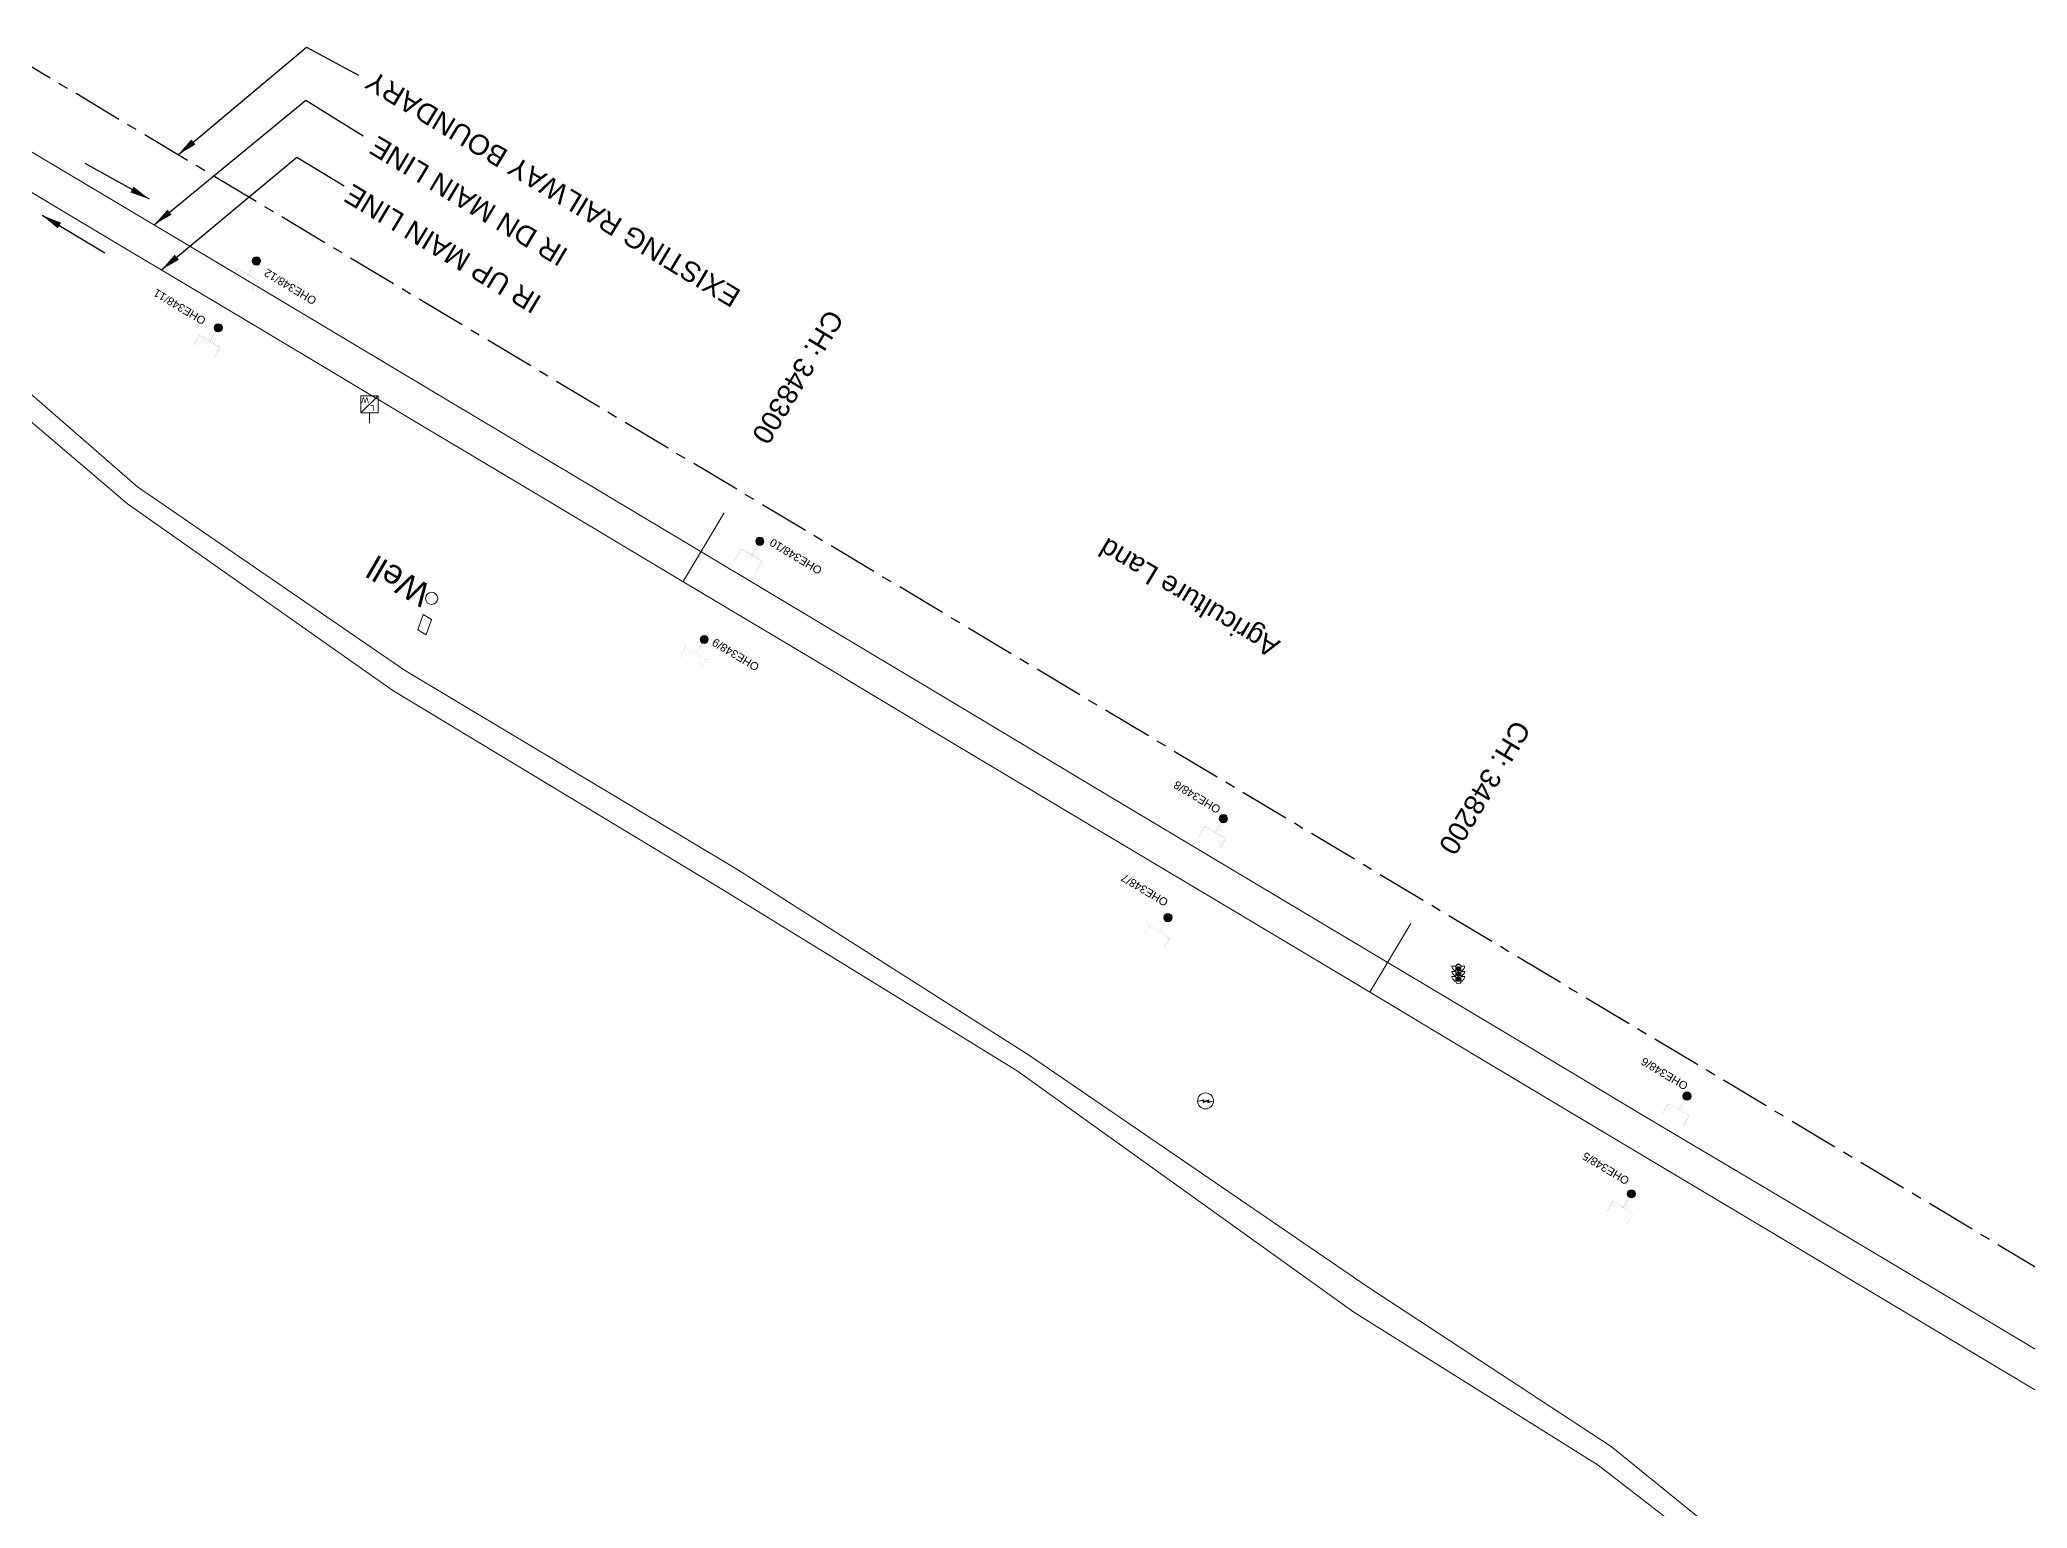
# Model space of a CAD drawing. Header units: metres. Extents: x 593168 to 611286, y 3401475 to 3412398.
# Drawn here: x 604083 to 604331.4, y 3405654.5 to 3405838 of the extents above; entities that cross this region are included whole.
import ezdxf
from ezdxf.enums import TextEntityAlignment as Align

# ---------------------------------------------------------------- set-up
doc = ezdxf.new("R2010")
doc.units = ezdxf.units.M
doc.header["$MEASUREMENT"] = 0
doc.linetypes.add('CENTER', pattern=[2, 1.25, -0.25, 0.25, -0.25])
for name, color, linetype, lineweight in [('Cart Track', 34, 'Continuous', 0), ('Electric Pole', 251, 'Continuous', 0), ('Existing IR Chainage', 7, 'Continuous', 0), ('Existing IR Track', 143, 'Continuous', 0), ('OHE MAST', 8, 'Continuous', 0), ('OHE MAST TEXT', 8, 'Continuous', 0), ('Side Details', 251, 'Continuous', 0), ('Sign Board', 251, 'Continuous', 0), ('Tomb', 251, 'Continuous', 0), ('Well', 5, 'Continuous', 0), ('WL', 7, 'Continuous', 0)]:
    doc.layers.add(name, color=color, linetype=linetype, lineweight=lineweight)
doc.layers.add('Existing Railway Boundary', color=7, linetype='CENTER')
doc.styles.add('CUT-FILL', font='cut-fill.shx', dxfattribs={"height": 2})
doc.styles.get("Standard").update_dxf_attribs({"font": 'arial_0.ttf'})
doc.styles.add('Style-Arial', font='arial_0.ttf')
doc.dimstyles.new('ISO-25', dxfattribs={"dimtxt": 2.5, "dimasz": 2.5, "dimexe": 1.25, "dimexo": 0.625, "dimtad": 1, "dimtxsty": 'Standard', "dimcen": 2.5, "dimadec": 0, "dimazin": 0, "dimtfac": 1, "dimtmove": 0, "dimatfit": 3, "dimfxl": 1, "dimarcsym": 0})

# ---------------------------------------------------------------- blocks, each defined once
blk = doc.blocks.new('EP')
blk.add_hatch(color=8).paths.add_polyline_path([(-0.21, -0.05), (-0.21, 0.16), (-0.93, -0.01), (-0.31, 0.07), (-0.31, -0.19), (0.31, 0), (0.31, -0.24), (0.94, -0.01), (0.41, -0.1), (0.43, 0.15)])
at = {"color": 8}
for p, q in [((-0.93, -0.01), (-0.21, 0.16)), ((-0.31, 0.07), (-0.93, -0.01)), ((-0.31, -0.19), (-0.31, 0.07)), ((0.31, 0), (-0.31, -0.19)), ((-0.21, 0.16), (-0.21, -0.05)), ((-0.21, -0.05), (0.43, 0.15)), ((0.31, -0.24), (0.31, 0)), ((0.43, 0.15), (0.41, -0.1)), ((0.94, -0.01), (0.31, -0.24)), ((0.41, -0.1), (0.94, -0.01))]:
    blk.add_line(p, q, dxfattribs=at)
blk.add_circle((0, 0), 1, dxfattribs=at)
blk = doc.blocks.new('SIG')
for color, points in [(1, [(-0.22, 0.42, 0.180295), (-0.01, 0.33, -0.00255), (0.01, 0.33, -0.00255), (0.02, 0.33, 0.180295), (0.23, 0.42, -0.002654), (0.25, 0.44, 0.184495), (0.33, 0.65, 1.000001), (-0.32, 0.65, 0.184495), (-0.24, 0.44, -0.002654)]), (2, [(0.23, -0.23, -0.002654), (0.25, -0.21, 0.184495), (0.33, 0.01, 1.000001), (-0.32, 0.01, 0.184495), (-0.24, -0.21, -0.002654), (-0.22, -0.23, 0.180295), (-0.01, -0.32, -0.00255), (0.01, -0.32, -0.00255), (0.02, -0.32, 0.180295)]), (3, [(0.23, -0.88, -0.002654), (0.25, -0.86, 0.184495), (0.33, -0.64, 1.000001), (-0.32, -0.64, 0.184495), (-0.24, -0.86, -0.002654), (-0.22, -0.88, 0.395599)])]:
    blk.add_hatch(color=color).paths.add_polyline_path(points)
for p, q in [((-0.31, 0.98), (-0.32, -0.9)), ((0.33, -0.9), (0.32, 0.98))]:
    blk.add_line(p, q)
for points in [[(-0.31, 0.98), (-0.81, 0.98, 0.198758), (-0.42, 0.41, 0.003814), (-0.31, 0.39, 0.003814)], [(-0.31, 0.33), (-0.81, 0.33, 0.198758), (-0.42, -0.23, 0.003727), (-0.32, -0.26, 0.003727)], [(0.32, 0.98), (0.82, 0.98, -0.198758), (0.44, 0.41, -0.003814), (0.32, 0.39, -0.003814)], [(0.32, 0.33), (0.82, 0.33, -0.198758), (0.44, -0.23, -0.003727), (0.33, -0.26, -0.003727)], [(-0.32, -0.32), (-0.81, -0.32, 0.198758), (-0.42, -0.88, 0.003639), (-0.32, -0.9)], [(0.33, -0.32), (0.82, -0.32, -0.198758), (0.44, -0.88, -0.003639), (0.33, -0.9)]]:
    blk.add_lwpolyline(points, format="xyb")
for centre, radius, start, end in [((0.01, 0.91), 0.324, 12.4049, 167.5951), ((0.01, 0.81), 0.357, 27.7578, 152.2422), ((0.01, -0.9), 0.324, 181.4572, 358.5428)]:
    blk.add_arc(centre, radius, start, end)
blk = doc.blocks.new('WL')
at = {"layer": 'WL'}
for p, q in [((1.07, 3.42), (-1.06, 3.42)), ((-1.06, 3.42), (-1.06, 1.29)), ((1.07, 1.29), (1.07, 3.42)), ((-1.06, 1.29), (1.07, 1.29)), ((0, 1.29), (0, 0))]:
    blk.add_line(p, q, dxfattribs=at)
blk.add_lwpolyline([(-1.06, 1.29), (1.07, 3.42)], dxfattribs=at)
at = {"layer": 'WL', "style": 'CUT-FILL'}
for s, p in [('W', (-0.08, 3.25)), ('L', (0.61, 2.26))]:
    blk.add_text(s, height=0.739, rotation=180, dxfattribs=at).set_placement(p)
blk = doc.blocks.new('OHE MAST')
h = blk.add_hatch(color=256)
h.dxf.hatch_style = 1
edge = h.paths.add_edge_path()
edge.add_arc((0, 0), 0.514, 0, 360)
at = {"const_width": 0.01}
for points in [[(1.5, 3.5), (1.5, 2), (-1.5, 2), (-1.5, 3.5)], [(0, 2), (0, 0)]]:
    blk.add_lwpolyline(points, dxfattribs=at)
blk.add_circle((0, 0), 0.514)

msp = doc.modelspace()

# ---------------------------------------------------------------- linework, layer by layer
at = {"layer": 'Cart Track'}
for points in [[(604064.0226, 3405809.3111, 260.4088), (604095.2491, 3405782.1514, 260.3668), (604128.6389, 3405759.253, 260.3418), (604170.1586, 3405734.3531, 260.3768), (604206.7465, 3405711.0782, 260.5248), (604249.0508, 3405682.1242, 260.6897), (604279.4324, 3405662.1976, 260.7417), (604292.6877, 3405651.4492, 260.9506), (604298.5994, 3405642.6455, 261.2226), (604327.2275, 3405613.274, 261.5405), (604363.6365, 3405581.5538, 262.4412), (604382.0183, 3405569.2807, 263.084), (604442.6861, 3405545.3603, 262.2912), (604482.1108, 3405528.3443, 261.2715), (604510.6998, 3405514.2386, 260.8867), (604545.9159, 3405506.3952, 260.7447)], [(604545.4044, 3405503.8979, 260.7547), (604509.5312, 3405512.153, 260.8717), (604483.2102, 3405524.7486, 261.2975), (604441.5352, 3405542.8579, 262.3032), (604381.6025, 3405566.5421, 263.117), (604363.2818, 3405578.8752, 262.4712), (604325.3895, 3405611.7114, 261.5895), (604296.8753, 3405640.9319, 261.1446), (604291.1033, 3405649.5498, 261.0246), (604277.8174, 3405659.8431, 260.7547), (604247.2822, 3405678.9638, 260.6907), (604205.2079, 3405709.1453, 260.5128), (604168.2946, 3405731.8811, 260.3798), (604127.1599, 3405756.6908, 260.4008), (604094.0189, 3405780.0509, 260.3498), (604062.4645, 3405806.8636, 260.3578)]]:
    msp.add_polyline3d(points, dxfattribs=at)
at = {"layer": 'Existing IR Chainage', "color": 7, "linetype": 'Continuous', "lineweight": 13, "flags": 128}
for points in [[(604168.5782, 3405778.8884), (604163.4462, 3405770.3057)], [(604254.4037, 3405727.554), (604249.2663, 3405718.9745)]]:
    msp.add_lwpolyline(points, dxfattribs=at)
at = {"layer": 'Existing IR Track', "flags": 128}
for points in [[(604337.2033, 3405671.4782), (604320.0287, 3405681.7732), (604301.7328, 3405692.674), (604283.4341, 3405703.5764), (604266.0903, 3405713.9693), (604248.8651, 3405724.2911), (604232.3119, 3405734.1698), (604215.8728, 3405743.9803), (604198.766, 3405754.2181), (604181.778, 3405764.3847), (604165.7767, 3405773.9708), (604149.8062, 3405783.5384), (604131.4229, 3405794.5439), (604112.972, 3405805.5899), (604094.5951, 3405816.5451), (604079.3512, 3405825.6326)], [(604334.9487, 3405667.7098), (604317.5507, 3405678.1376), (604299.492, 3405688.9267), (604283.7123, 3405698.3542), (604263.8559, 3405710.2383), (604246.6203, 3405720.5589), (604230.0832, 3405730.4449), (604213.6167, 3405740.2914), (604196.5446, 3405750.5071), (604179.6159, 3405760.6371), (604163.5463, 3405770.2459), (604147.7611, 3405779.6846), (604129.1743, 3405790.7898), (604110.6704, 3405801.8487), (604092.3495, 3405812.7922), (604077.1457, 3405821.8765)]]:
    msp.add_lwpolyline(points, dxfattribs=at)
at = {"layer": 'Existing Railway Boundary', "ltscale": 5}
msp.add_lwpolyline([(604659.1105, 3405488.9196), (604078.9713, 3405836.4599), (604053.7197, 3405852.8891), (604008.7617, 3405879.07), (603965.992, 3405903.6866), (603879.3631, 3405955.5229), (603819.4348, 3405990.9528), (603774.7746, 3406017.0313), (603733.1508, 3406042.3903), (603560.5086, 3406145.88), (603432.2214, 3406222.5824), (603260.3606, 3406325.2533), (603217.2858, 3406350.9488), (603149.6048, 3406392.0932), (603105.6815, 3406417.8676), (603069.1801, 3406440.6415), (603025.1915, 3406466.172), (602981.7573, 3406492.1818), (602834.6145, 3406580.8964), (602723.556, 3406647.6315), (602240.837, 3406937.0674)], dxfattribs=at)
at = {"layer": 'Tomb'}
msp.add_polyline3d([(604131.3264, 3405763.6614, 260.6167), (604131.9834, 3405765.5845, 260.6617), (604130.9509, 3405766.194, 260.7347), (604130.2938, 3405764.2704, 260.7347)], close=True, dxfattribs=at)
at = {"layer": 'Well'}
msp.add_circle((604132.0118, 3405768.2158, 260.7297), 0.7636, dxfattribs=at)

# ---------------------------------------------------------------- block references
at = {"layer": 'Electric Pole', "xscale": 0.9997078270020654, "yscale": 0.9997078270020654, "zscale": 0.9997078270020654}
msp.add_blockref('EP', (604228.7272, 3405705.384, 264.1577), dxfattribs=at)
at = {"layer": 'OHE MAST', "rotation": 149.0208306544456}
for p in [(604110.1174, 3405810.4013), (604105.3458, 3405802.031), (604173.0316, 3405775.3318), (604166.0733, 3405763.0691), (604230.9674, 3405740.6707), (604224.0298, 3405728.3113), (604288.9086, 3405705.9914), (604281.9416, 3405693.769)]:
    msp.add_blockref('OHE MAST', p, dxfattribs=at)
at = {"layer": 'Sign Board', "xscale": 0.9997078270020654, "yscale": 0.9997078270020654, "zscale": 0.9997078270020654}
msp.add_blockref('SIG', (604260.3202, 3405721.2563, 264.8245), dxfattribs=at)
at = {"layer": 'WL', "xscale": 0.9997078270020654, "yscale": 0.9997078270020654, "zscale": 0.9997078270020654}
msp.add_blockref('WL', (604124.2417, 3405790.1104, 264.6885), dxfattribs=at)

# ---------------------------------------------------------------- texts
at = {"layer": 'Existing IR Chainage', "color": 7, "lineweight": 0, "char_height": 2.5, "attachment_point": 6, "line_spacing_factor": 0.60036, "style": 'Style-Arial'}
for s, insert, rotation in [('CH: 348300', (604172.9949, 3405787.8988), 239.122825), ('CH: 348200', (604258.8261, 3405736.5616), 239.086934)]:
    msp.add_mtext(s, dxfattribs=dict(at, insert=insert, rotation=rotation))
at = {"layer": 'Existing IR Track', "color": 7, "lineweight": -3}
for s, p in [('IR DN MAIN LINE', (604124.6646, 3405825.0603)), ('IR UP MAIN LINE', (604121.5061, 3405819.0463))]:
    msp.add_text(s, height=2.5, rotation=149, dxfattribs=at).set_placement(p, align=Align.MIDDLE_RIGHT)
at = {"layer": 'Existing Railway Boundary', "linetype": 'Continuous', "ltscale": 5}
msp.add_text('EXISTING RAILWAY BOUNDARY', height=2.5, rotation=149, dxfattribs=at).set_placement((604124.7716, 3405834.2923, 613.7163), align=Align.RIGHT)
at = {"layer": 'OHE MAST TEXT'}
for s, p in [('OHE348/12', (604117.7333, 3405805.7048, 265.157)), ('OHE348/11', (604103.9036, 3405803.2047, 264.333)), ('OHE348/10', (604180.9148, 3405771.9934, 265.2)), ('OHE348/9', (604173.0523, 3405759.9194, 265.109)), ('OHE348/8', (604230.7339, 3405742.1107, 264.059)), ('OHE348/7', (604224.1687, 3405730.4971, 265)), ('OHE348/6', (604289.1451, 3405707.5356, 264.046)), ('OHE348/5', (604281.8062, 3405695.6947, 265.188))]:
    msp.add_text(s, height=1, rotation=149, dxfattribs=at).set_placement(p)
at = {"layer": 'Side Details'}
msp.add_text('Agriculture Land', height=2.5, rotation=149, dxfattribs=at).set_placement((604238.2077, 3405762.7964, 156.3202))
at = {"layer": 'Well'}
msp.add_text('Well', height=3, rotation=149.722073, dxfattribs=at).set_placement((604132.1721, 3405769.6347, 156.3202))

# ---------------------------------------------------------------- leaders
at = {"layer": 'Existing IR Track', "color": 7, "lineweight": -3}
for points, override in [([(604097.3281, 3405814.9159, 1137.655), (604116.2817, 3405830.4753, 1137.655), (604123.4758, 3405826.0257, 1137.655)], {"dimtxt": 3, "dimasz": 2.5, "dimgap": 0.625, "dimtad": 0, "dimdec": 3, "dimzin": 2, "dimtdec": 3}), ([(604098.2425, 3405809.2722, 1137.655), (604115.1468, 3405823.3542, 1137.655), (604121.0922, 3405819.7971, 1137.655)], {"dimtxt": 3, "dimasz": 2.5, "dimgap": 0.625, "dimtad": 0, "dimdec": 3, "dimzin": 2, "dimtdec": 3}), ([(604096.7435, 3405818.112), (604088.7133, 3405822.5774)], {"dimtxt": 3, "dimasz": 2.5, "dimtad": 0, "dimdec": 3, "dimzin": 2, "dimtdec": 3}), ([(604083.338, 3405816.1134), (604091.1776, 3405811.3989)], {"dimtxt": 3, "dimasz": 2.5, "dimtad": 0, "dimdec": 3, "dimzin": 2, "dimtdec": 3})]:
    msp.add_leader(points, dimstyle='ISO-25', override=override, dxfattribs=at)
at = {"layer": 'Existing Railway Boundary', "linetype": 'Continuous', "ltscale": 5}
msp.add_leader([(604100.3194, 3405823.671), (604116.3868, 3405837.119), (604122.8544, 3405833.6057)], dimstyle='ISO-25', override={"dimtxt": 3, "dimasz": 2.5, "dimgap": 0.625, "dimtad": 0, "dimdec": 3, "dimzin": 2, "dimtdec": 3}, dxfattribs=at)

doc.saveas('drawing.dxf')
